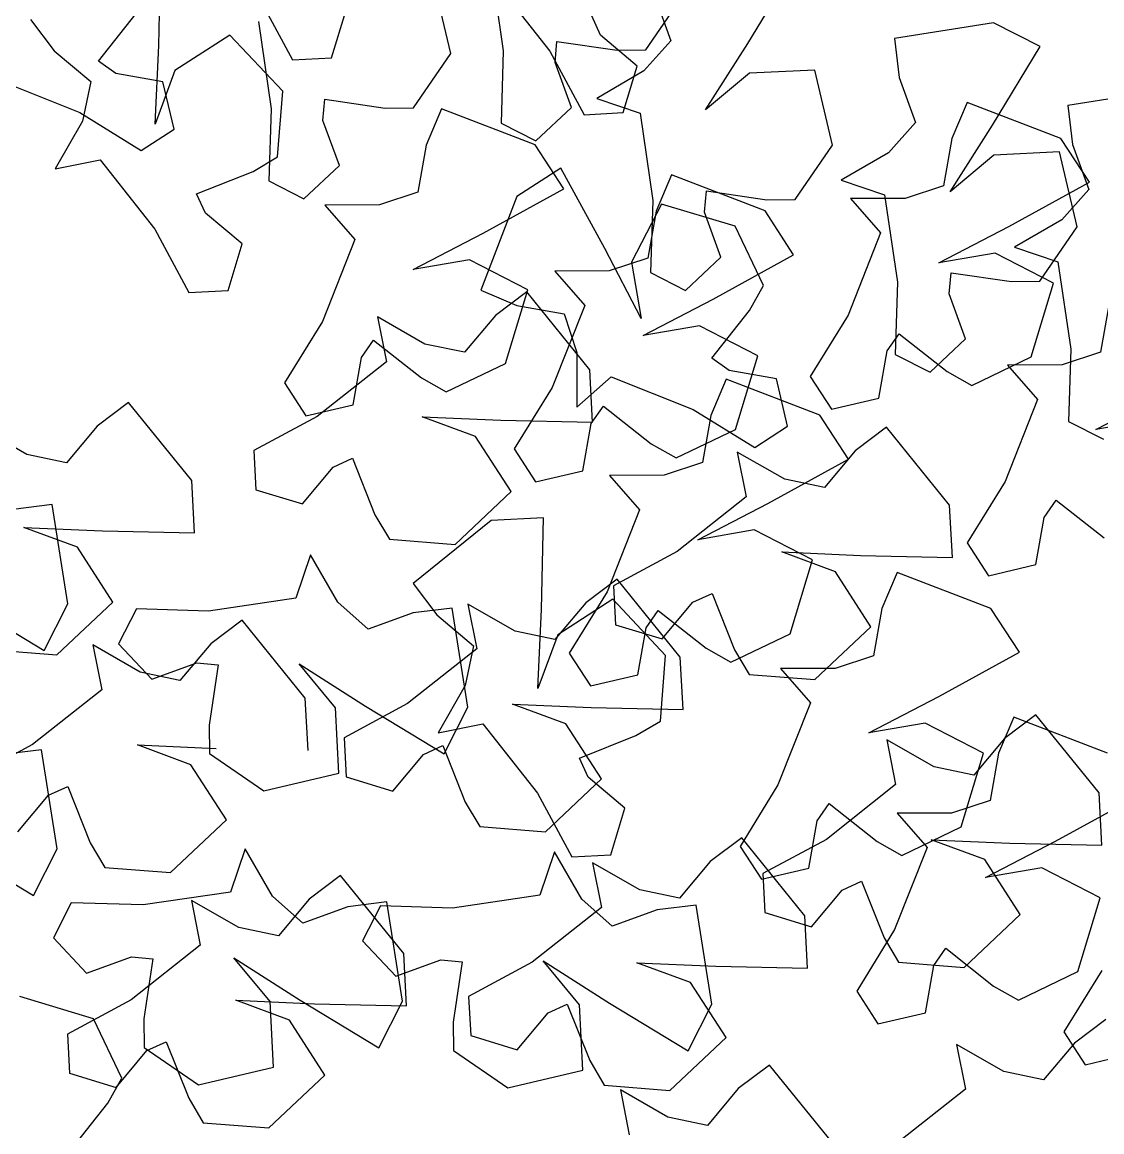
# Model space of a CAD drawing. Header units: millimetres. Extents: x 441156 to 441876, y 4514765 to 4515211.
# Drawn here: x 441441.341 to 441442.396, y 4514835.033 to 4514836.116 of the extents above; entities that cross this region are included whole.
import ezdxf

# ---------------------------------------------------------------- set-up
doc = ezdxf.new("R2010")
doc.units = ezdxf.units.MM
doc.layers.add('01_piscinas', color=254, linetype='Continuous')

msp = doc.modelspace()

# ---------------------------------------------------------------- linework, layer by layer
at = {"layer": '01_piscinas'}
for p, q in [((441441.47479381, 4514836.09305338, 0.00000053), (441441.47668303, 4514836.18278695, 0.00000053)), ((441441.79882961, 4514836.17298762, 0.00000053), (441441.81127926, 4514836.08773022, 0.00000053)), ((441442.05018901, 4514836.09505588, 0.00000053), (441442.0966919, 4514836.17182282, 0.00000053)), ((441441.76010528, 4514836.08525843, 0.00000053), (441441.74284988, 4514836.1585009, 0.00000053)), ((441441.80339942, 4514836.15516874, 0.00000053), (441441.85680983, 4514836.08755849, 0.00000053)), ((441441.57212193, 4514836.14120663, 0.00000053), (441441.60552266, 4514836.07913771, 0.00000053)), ((441441.95037687, 4514836.08872318, 0.00000053), (441441.98676779, 4514836.14171518, 0.00000053)), ((441441.95903291, 4514836.14164325, 0.00000053), (441441.97502976, 4514836.09765287, 0.00000053)), ((441441.4159815, 4514836.07774504, 0.00000053), (441441.4527774, 4514836.12436551, 0.00000053)), ((441441.64366242, 4514836.08114192, 0.00000053), (441441.65744564, 4514836.12661323, 0.00000053)), ((441441.90628468, 4514836.10306344, 0.00000053), (441441.89764413, 4514836.12182676, 0.00000053)), ((441441.34948478, 4514836.11845069, 0.00000053), (441441.37255664, 4514836.08782118, 0.00000053)), ((441441.5721671, 4514836.11653087, 0.00000053), (441441.58461675, 4514836.03127348, 0.00000053)), ((441442.2900824, 4514836.11514499, 0.00000053), (441442.19330032, 4514836.09983006, 0.00000053)), ((441442.33562537, 4514836.09194778, 0.00000053), (441442.2900824, 4514836.11514499, 0.00000053)), ((441441.54440154, 4514836.10316375, 0.00000053), (441441.490633, 4514836.06849635, 0.00000053)), ((441441.59596639, 4514836.04836162, 0.00000053), (441441.54440154, 4514836.10316375, 0.00000053)), ((441441.94213355, 4514836.07296508, 0.00000053), (441441.90628468, 4514836.10306344, 0.00000053)), ((441442.19330032, 4514836.09983006, 0.00000053), (441442.19796638, 4514836.0617682, 0.00000053)), ((441441.47133947, 4514836.01614266, 0.00000053), (441441.47479381, 4514836.09305338, 0.00000053)), ((441441.86187821, 4514836.07642048, 0.00000053), (441441.86377693, 4514836.09699026, 0.00000053)), ((441441.86377693, 4514836.09699026, 0.00000053), (441441.9225494, 4514836.08843432, 0.00000053)), ((441441.9225494, 4514836.08843432, 0.00000053), (441441.95037687, 4514836.08872318, 0.00000053)), ((441441.97502976, 4514836.09765287, 0.00000053), (441441.94864091, 4514836.06817739, 0.00000053)), ((441442.0087421, 4514836.03017642, 0.00000053), (441442.05018901, 4514836.09505588, 0.00000053)), ((441442.28912247, 4514836.01518084, 0.00000053), (441442.33562537, 4514836.09194778, 0.00000053)), ((441441.37255664, 4514836.08782118, 0.00000053), (441441.4084055, 4514836.05772282, 0.00000053)), ((441441.4328461, 4514836.0658158, 0.00000053), (441441.4159815, 4514836.07774504, 0.00000053)), ((441441.60552266, 4514836.07913771, 0.00000053), (441441.64366242, 4514836.08114192, 0.00000053)), ((441441.72371436, 4514836.03226644, 0.00000053), (441441.76010528, 4514836.08525843, 0.00000053)), ((441441.81127926, 4514836.08773022, 0.00000053), (441441.80917068, 4514836.01727659, 0.00000053)), ((441441.85680983, 4514836.08755849, 0.00000053), (441441.89021057, 4514836.02548956, 0.00000053)), ((441441.490633, 4514836.06849635, 0.00000053), (441441.47133947, 4514836.01614266, 0.00000053)), ((441441.87787506, 4514836.0324301, 0.00000053), (441441.86187821, 4514836.07642048, 0.00000053)), ((441441.94864091, 4514836.06817739, 0.00000053), (441441.90252795, 4514836.04135979, 0.00000053)), ((441441.92835033, 4514836.02749378, 0.00000053), (441441.94213355, 4514836.07296508, 0.00000053)), ((441442.11552626, 4514836.06900786, 0.00000053), (441442.05162763, 4514836.06586927, 0.00000053)), ((441442.13278166, 4514835.99576539, 0.00000053), (441442.11552626, 4514836.06900786, 0.00000053)), ((441441.3176922, 4514836.05949768, 0.00000053), (441441.3977521, 4514836.02765069, 0.00000053)), ((441441.4084055, 4514836.05772282, 0.00000053), (441441.40028983, 4514836.01900188, 0.00000053)), ((441441.4789413, 4514836.05767429, 0.00000053), (441441.4328461, 4514836.0658158, 0.00000053)), ((441441.48974034, 4514836.01140338, 0.00000053), (441441.4789413, 4514836.05767429, 0.00000053)), ((441442.05162763, 4514836.06586927, 0.00000053), (441442.0087421, 4514836.03017642, 0.00000053)), ((441442.19796638, 4514836.0617682, 0.00000053), (441442.21396323, 4514836.01777782, 0.00000053)), ((441441.59094693, 4514835.98427374, 0.00000053), (441441.59596639, 4514836.04836162, 0.00000053)), ((441442.45933338, 4514836.04979595, 0.00000053), (441442.36255129, 4514836.03448103, 0.00000053)), ((441441.6352157, 4514836.01996373, 0.00000053), (441441.63711442, 4514836.04053352, 0.00000053)), ((441441.63711442, 4514836.04053352, 0.00000053), (441441.69588689, 4514836.03197757, 0.00000053)), ((441441.90252795, 4514836.04135979, 0.00000053), (441441.94484348, 4514836.02703783, 0.00000053)), ((441442.26442078, 4514836.03742751, 0.00000053), (441442.24943078, 4514836.00213194, 0.00000053)), ((441442.35589399, 4514836.00229958, 0.00000053), (441442.26442078, 4514836.03742751, 0.00000053)), ((441442.36255129, 4514836.03448103, 0.00000053), (441442.36721735, 4514835.99641916, 0.00000053)), ((441441.3977521, 4514836.02765069, 0.00000053), (441441.45771244, 4514835.9905978, 0.00000053)), ((441441.58461675, 4514836.03127348, 0.00000053), (441441.58250817, 4514835.96081984, 0.00000053)), ((441441.69588689, 4514836.03197757, 0.00000053), (441441.72371436, 4514836.03226644, 0.00000053)), ((441441.75105038, 4514836.03108205, 0.00000053), (441441.73606038, 4514835.99578648, 0.00000053)), ((441441.84252359, 4514835.99595412, 0.00000053), (441441.75105038, 4514836.03108205, 0.00000053)), ((441441.84320279, 4514835.99994241, 0.00000053), (441441.87787506, 4514836.0324301, 0.00000053)), ((441441.89021057, 4514836.02548956, 0.00000053), (441441.92835033, 4514836.02749378, 0.00000053)), ((441441.94484348, 4514836.02703783, 0.00000053), (441441.95729312, 4514835.94178043, 0.00000053)), ((441441.40028983, 4514836.01900188, 0.00000053), (441441.37376363, 4514835.97272067, 0.00000053)), ((441441.65121255, 4514835.97597336, 0.00000053), (441441.6352157, 4514836.01996373, 0.00000053)), ((441441.80917068, 4514836.01727659, 0.00000053), (441441.84320279, 4514835.99994241, 0.00000053)), ((441442.21396323, 4514836.01777782, 0.00000053), (441442.18757438, 4514835.98830235, 0.00000053)), ((441442.24767557, 4514835.95030137, 0.00000053), (441442.28912247, 4514836.01518084, 0.00000053)), ((441441.45771244, 4514835.9905978, 0.00000053), (441441.48974034, 4514836.01140338, 0.00000053)), ((441442.24943078, 4514836.00213194, 0.00000053), (441442.24128926, 4514835.95603673, 0.00000053)), ((441442.38373675, 4514835.95943872, 0.00000053), (441442.35589399, 4514836.00229958, 0.00000053)), ((441441.73606038, 4514835.99578648, 0.00000053), (441441.72791887, 4514835.94969127, 0.00000053)), ((441441.87036635, 4514835.95309326, 0.00000053), (441441.84252359, 4514835.99595412, 0.00000053)), ((441442.09639074, 4514835.94277339, 0.00000053), (441442.13278166, 4514835.99576539, 0.00000053)), ((441442.36721735, 4514835.99641916, 0.00000053), (441442.3832142, 4514835.95242879, 0.00000053)), ((441441.37376363, 4514835.97272067, 0.00000053), (441441.41757093, 4514835.98147526, 0.00000053)), ((441441.41757093, 4514835.98147526, 0.00000053), (441441.47098134, 4514835.913865, 0.00000053)), ((441441.56699206, 4514835.97010984, 0.00000053), (441441.59094693, 4514835.98427374, 0.00000053)), ((441442.18757438, 4514835.98830235, 0.00000053), (441442.14146141, 4514835.96148474, 0.00000053)), ((441442.2905611, 4514835.98599423, 0.00000053), (441442.24767557, 4514835.95030137, 0.00000053)), ((441442.35445972, 4514835.98913281, 0.00000053), (441442.2905611, 4514835.98599423, 0.00000053)), ((441442.37171512, 4514835.91589034, 0.00000053), (441442.35445972, 4514835.98913281, 0.00000053)), ((441441.51181564, 4514835.94813327, 0.00000053), (441441.56699206, 4514835.97010984, 0.00000053)), ((441441.61654028, 4514835.94348566, 0.00000053), (441441.65121255, 4514835.97597336, 0.00000053)), ((441441.86736458, 4514835.97334566, 0.00000053), (441441.82450372, 4514835.9455029, 0.00000053)), ((441441.91059525, 4514835.8946895, 0.00000053), (441441.86736458, 4514835.97334566, 0.00000053)), ((441441.58250817, 4514835.96081984, 0.00000053), (441441.61654028, 4514835.94348566, 0.00000053)), ((441441.97557425, 4514835.96664377, 0.00000053), (441441.96058424, 4514835.9313482, 0.00000053)), ((441442.06704745, 4514835.93151584, 0.00000053), (441441.97557425, 4514835.96664377, 0.00000053)), ((441442.14146141, 4514835.96148474, 0.00000053), (441442.18377694, 4514835.94716278, 0.00000053)), ((441442.30508059, 4514835.91620805, 0.00000053), (441442.38373675, 4514835.95943872, 0.00000053)), ((441441.52045619, 4514835.92936996, 0.00000053), (441441.51181564, 4514835.94813327, 0.00000053)), ((441441.72791887, 4514835.94969127, 0.00000053), (441441.69032772, 4514835.93735918, 0.00000053)), ((441441.79171019, 4514835.90986259, 0.00000053), (441441.87036635, 4514835.95309326, 0.00000053)), ((441442.00789208, 4514835.93047069, 0.00000053), (441442.0097908, 4514835.95104047, 0.00000053)), ((441442.0097908, 4514835.95104047, 0.00000053), (441442.06856327, 4514835.94248453, 0.00000053)), ((441442.18377694, 4514835.94716278, 0.00000053), (441442.19622659, 4514835.86190538, 0.00000053)), ((441442.24128926, 4514835.95603673, 0.00000053), (441442.20369812, 4514835.94370464, 0.00000053)), ((441442.3832142, 4514835.95242879, 0.00000053), (441442.35682535, 4514835.92295331, 0.00000053)), ((441441.69032772, 4514835.93735918, 0.00000053), (441441.63698391, 4514835.93719094, 0.00000053)), ((441441.63698391, 4514835.93719094, 0.00000053), (441441.66646926, 4514835.90362999, 0.00000053)), ((441441.82450372, 4514835.9455029, 0.00000053), (441441.78937579, 4514835.85402969, 0.00000053)), ((441441.96582213, 4514835.9382492, 0.00000053), (441441.93659091, 4514835.88134208, 0.00000053)), ((441441.95729312, 4514835.94178043, 0.00000053), (441441.95518455, 4514835.8713268, 0.00000053)), ((441442.03787967, 4514835.91657158, 0.00000053), (441441.96582213, 4514835.9382492, 0.00000053)), ((441442.06856327, 4514835.94248453, 0.00000053), (441442.09639074, 4514835.94277339, 0.00000053)), ((441442.20369812, 4514835.94370464, 0.00000053), (441442.15035431, 4514835.9435364, 0.00000053)), ((441442.15035431, 4514835.9435364, 0.00000053), (441442.17983966, 4514835.90997546, 0.00000053)), ((441441.55630506, 4514835.8992716, 0.00000053), (441441.52045619, 4514835.92936996, 0.00000053)), ((441441.96058424, 4514835.9313482, 0.00000053), (441441.95244273, 4514835.88525299, 0.00000053)), ((441442.02388893, 4514835.88648031, 0.00000053), (441442.00789208, 4514835.93047069, 0.00000053)), ((441442.09489021, 4514835.88865499, 0.00000053), (441442.06704745, 4514835.93151584, 0.00000053)), ((441442.06557662, 4514835.85856013, 0.00000053), (441442.03787967, 4514835.91657158, 0.00000053)), ((441442.23674678, 4514835.88074424, 0.00000053), (441442.30508059, 4514835.91620805, 0.00000053)), ((441442.35682535, 4514835.92295331, 0.00000053), (441442.31071238, 4514835.89613571, 0.00000053)), ((441442.33532421, 4514835.86289835, 0.00000053), (441442.37171512, 4514835.91589034, 0.00000053)), ((441441.47098134, 4514835.913865, 0.00000053), (441441.50438208, 4514835.85179608, 0.00000053)), ((441441.72337638, 4514835.87439878, 0.00000053), (441441.79171019, 4514835.90986259, 0.00000053)), ((441442.17983966, 4514835.90997546, 0.00000053), (441442.14799267, 4514835.82991556, 0.00000053)), ((441441.54252184, 4514835.85380029, 0.00000053), (441441.55630506, 4514835.8992716, 0.00000053)), ((441441.66646926, 4514835.90362999, 0.00000053), (441441.63462227, 4514835.8235701, 0.00000053)), ((441441.94605906, 4514835.82635569, 0.00000053), (441441.91059525, 4514835.8946895, 0.00000053)), ((441442.31071238, 4514835.89613571, 0.00000053), (441442.35302792, 4514835.88181375, 0.00000053)), ((441441.77836277, 4514835.88386693, 0.00000053), (441441.72337638, 4514835.87439878, 0.00000053)), ((441441.8352699, 4514835.85463572, 0.00000053), (441441.77836277, 4514835.88386693, 0.00000053)), ((441441.95244273, 4514835.88525299, 0.00000053), (441441.91485158, 4514835.87292091, 0.00000053)), ((441441.98921666, 4514835.85399262, 0.00000053), (441442.02388893, 4514835.88648031, 0.00000053)), ((441442.01623405, 4514835.84542431, 0.00000053), (441442.09489021, 4514835.88865499, 0.00000053)), ((441442.29173317, 4514835.89021239, 0.00000053), (441442.23674678, 4514835.88074424, 0.00000053)), ((441442.34864029, 4514835.86098118, 0.00000053), (441442.29173317, 4514835.89021239, 0.00000053)), ((441441.91485158, 4514835.87292091, 0.00000053), (441441.86150778, 4514835.87275266, 0.00000053)), ((441441.86150778, 4514835.87275266, 0.00000053), (441441.89099312, 4514835.83919172, 0.00000053)), ((441441.93659091, 4514835.88134208, 0.00000053), (441441.94605906, 4514835.82635569, 0.00000053)), ((441441.95518455, 4514835.8713268, 0.00000053), (441441.98921666, 4514835.85399262, 0.00000053)), ((441442.35302792, 4514835.88181375, 0.00000053), (441442.36547756, 4514835.79655635, 0.00000053)), ((441442.19622659, 4514835.86190538, 0.00000053), (441442.19411802, 4514835.79145175, 0.00000053)), ((441442.24682555, 4514835.85059564, 0.00000053), (441442.24872426, 4514835.87116542, 0.00000053)), ((441442.24872426, 4514835.87116542, 0.00000053), (441442.30749673, 4514835.86260948, 0.00000053)), ((441442.30749673, 4514835.86260948, 0.00000053), (441442.33532421, 4514835.86289835, 0.00000053)), ((441442.32696267, 4514835.78892364, 0.00000053), (441442.34864029, 4514835.86098118, 0.00000053)), ((441441.50438208, 4514835.85179608, 0.00000053), (441441.54252184, 4514835.85380029, 0.00000053)), ((441441.78937579, 4514835.85402969, 0.00000053), (441441.82467136, 4514835.83903969, 0.00000053)), ((441441.8342724, 4514835.85239646, 0.00000053), (441441.80364289, 4514835.82932459, 0.00000053)), ((441441.81359228, 4514835.78257818, 0.00000053), (441441.8352699, 4514835.85463572, 0.00000053)), ((441441.89592655, 4514835.77623817, 0.00000053), (441441.8342724, 4514835.85239646, 0.00000053)), ((441442.05191305, 4514835.8343164, 0.00000053), (441442.06557662, 4514835.85856013, 0.00000053)), ((441442.26282239, 4514835.80660526, 0.00000053), (441442.24682555, 4514835.85059564, 0.00000053)), ((441441.82467136, 4514835.83903969, 0.00000053), (441441.87076657, 4514835.83089818, 0.00000053)), ((441441.89099312, 4514835.83919172, 0.00000053), (441441.85914613, 4514835.75913182, 0.00000053)), ((441441.94790024, 4514835.8099605, 0.00000053), (441442.01623405, 4514835.84542431, 0.00000053)), ((441442.40277492, 4514835.83962, 0.00000053), (441442.39463341, 4514835.79352479, 0.00000053)), ((441441.68854238, 4514835.8281176, 0.00000053), (441441.69729696, 4514835.7843103, 0.00000053)), ((441441.73482359, 4514835.8015914, 0.00000053), (441441.68854238, 4514835.8281176, 0.00000053)), ((441441.80364289, 4514835.82932459, 0.00000053), (441441.77354453, 4514835.79347573, 0.00000053)), ((441441.87076657, 4514835.83089818, 0.00000053), (441441.88309866, 4514835.79330703, 0.00000053)), ((441442.01511715, 4514835.78769592, 0.00000053), (441442.05191305, 4514835.8343164, 0.00000053)), ((441442.14799267, 4514835.82991556, 0.00000053), (441442.11093977, 4514835.76995521, 0.00000053)), ((441441.63462227, 4514835.8235701, 0.00000053), (441441.59756937, 4514835.76360975, 0.00000053)), ((441442.00288664, 4514835.81942866, 0.00000053), (441441.94790024, 4514835.8099605, 0.00000053)), ((441442.05979376, 4514835.79019744, 0.00000053), (441442.00288664, 4514835.81942866, 0.00000053)), ((441442.18615778, 4514835.79482156, 0.00000053), (441442.19808701, 4514835.81168615, 0.00000053)), ((441442.19808701, 4514835.81168615, 0.00000053), (441442.24470749, 4514835.77489025, 0.00000053)), ((441442.22815012, 4514835.77411757, 0.00000053), (441442.26282239, 4514835.80660526, 0.00000053)), ((441441.67278738, 4514835.7884761, 0.00000053), (441441.68471661, 4514835.80534069, 0.00000053)), ((441441.68471661, 4514835.80534069, 0.00000053), (441441.73133709, 4514835.76854479, 0.00000053)), ((441441.77354453, 4514835.79347573, 0.00000053), (441441.73482359, 4514835.8015914, 0.00000053)), ((441442.36547756, 4514835.79655635, 0.00000053), (441442.36336899, 4514835.72610271, 0.00000053)), ((441441.66464587, 4514835.74238089, 0.00000053), (441441.67278738, 4514835.7884761, 0.00000053)), ((441441.88309866, 4514835.79330703, 0.00000053), (441441.8832669, 4514835.73996322, 0.00000053)), ((441442.03198175, 4514835.77576669, 0.00000053), (441442.01511715, 4514835.78769592, 0.00000053)), ((441442.03811614, 4514835.7181399, 0.00000053), (441442.05979376, 4514835.79019744, 0.00000053)), ((441442.17801626, 4514835.74872635, 0.00000053), (441442.18615778, 4514835.79482156, 0.00000053)), ((441442.19411802, 4514835.79145175, 0.00000053), (441442.22815012, 4514835.77411757, 0.00000053)), ((441442.26895122, 4514835.76122668, 0.00000053), (441442.32696267, 4514835.78892364, 0.00000053)), ((441442.39463341, 4514835.79352479, 0.00000053), (441442.35704226, 4514835.7811927, 0.00000053)), ((441441.69729696, 4514835.7843103, 0.00000053), (441441.62968671, 4514835.73089989, 0.00000053)), ((441441.75558082, 4514835.75488122, 0.00000053), (441441.81359228, 4514835.78257818, 0.00000053)), ((441441.89860866, 4514835.7251982, 0.00000053), (441441.89592655, 4514835.77623817, 0.00000053)), ((441442.07807696, 4514835.76762517, 0.00000053), (441442.03198175, 4514835.77576669, 0.00000053)), ((441442.24470749, 4514835.77489025, 0.00000053), (441442.26895122, 4514835.76122668, 0.00000053)), ((441442.35704226, 4514835.7811927, 0.00000053), (441442.30369845, 4514835.78102446, 0.00000053)), ((441442.30369845, 4514835.78102446, 0.00000053), (441442.3331838, 4514835.74746351, 0.00000053)), ((441441.59756937, 4514835.76360975, 0.00000053), (441441.61837495, 4514835.73158186, 0.00000053)), ((441441.73133709, 4514835.76854479, 0.00000053), (441441.75558082, 4514835.75488122, 0.00000053)), ((441441.8832669, 4514835.73996322, 0.00000053), (441441.91682785, 4514835.76944857, 0.00000053)), ((441441.91682785, 4514835.76944857, 0.00000053), (441441.99688775, 4514835.73760158, 0.00000053)), ((441442.02905107, 4514835.76724061, 0.00000053), (441442.01406107, 4514835.73194504, 0.00000053)), ((441442.12052428, 4514835.73211268, 0.00000053), (441442.02905107, 4514835.76724061, 0.00000053)), ((441442.08887599, 4514835.72135426, 0.00000053), (441442.07807696, 4514835.76762517, 0.00000053)), ((441442.11093977, 4514835.76995521, 0.00000053), (441442.13174535, 4514835.73792732, 0.00000053)), ((441441.85914613, 4514835.75913182, 0.00000053), (441441.82209324, 4514835.69917147, 0.00000053)), ((441442.39009092, 4514835.7182323, 0.00000053), (441442.45842473, 4514835.75369611, 0.00000053)), ((441441.44543306, 4514835.74448129, 0.00000053), (441441.41480355, 4514835.72140943, 0.00000053)), ((441441.50708721, 4514835.668323, 0.00000053), (441441.44543306, 4514835.74448129, 0.00000053)), ((441441.61837495, 4514835.73158186, 0.00000053), (441441.66464587, 4514835.74238089, 0.00000053)), ((441442.13174535, 4514835.73792732, 0.00000053), (441442.17801626, 4514835.74872635, 0.00000053)), ((441442.3331838, 4514835.74746351, 0.00000053), (441442.30133681, 4514835.66740362, 0.00000053)), ((441441.62968671, 4514835.73089989, 0.00000053), (441441.56761779, 4514835.69749915, 0.00000053)), ((441441.73196437, 4514835.73054176, 0.00000053), (441441.80887509, 4514835.72708742, 0.00000053)), ((441441.78431806, 4514835.71124823, 0.00000053), (441441.73196437, 4514835.73054176, 0.00000053)), ((441441.89731124, 4514835.72403782, 0.00000053), (441441.90924047, 4514835.74090241, 0.00000053)), ((441441.90924047, 4514835.74090241, 0.00000053), (441441.95586095, 4514835.70410651, 0.00000053)), ((441441.99688775, 4514835.73760158, 0.00000053), (441442.0568481, 4514835.70054868, 0.00000053)), ((441442.01406107, 4514835.73194504, 0.00000053), (441442.00591955, 4514835.68584984, 0.00000053)), ((441442.14836704, 4514835.68925183, 0.00000053), (441442.12052428, 4514835.73211268, 0.00000053)), ((441441.34598425, 4514835.69367624, 0.00000053), (441441.29970304, 4514835.72020244, 0.00000053)), ((441441.41480355, 4514835.72140943, 0.00000053), (441441.38470519, 4514835.68556056, 0.00000053)), ((441441.80887509, 4514835.72708742, 0.00000053), (441441.89860866, 4514835.7251982, 0.00000053)), ((441441.88916973, 4514835.67794261, 0.00000053), (441441.89731124, 4514835.72403782, 0.00000053)), ((441442.0568481, 4514835.70054868, 0.00000053), (441442.08887599, 4514835.72135426, 0.00000053)), ((441442.18561526, 4514835.72044757, 0.00000053), (441442.15498576, 4514835.69737571, 0.00000053)), ((441442.24726942, 4514835.64428929, 0.00000053), (441442.18561526, 4514835.72044757, 0.00000053)), ((441442.36336899, 4514835.72610271, 0.00000053), (441442.39740109, 4514835.70876853, 0.00000053)), ((441442.44507731, 4514835.72770045, 0.00000053), (441442.39009092, 4514835.7182323, 0.00000053)), ((441441.81898547, 4514835.65747969, 0.00000053), (441441.78431806, 4514835.71124823, 0.00000053)), ((441441.98010468, 4514835.69044294, 0.00000053), (441442.03811614, 4514835.7181399, 0.00000053)), ((441441.82209324, 4514835.69917147, 0.00000053), (441441.84289881, 4514835.66714358, 0.00000053)), ((441441.95586095, 4514835.70410651, 0.00000053), (441441.98010468, 4514835.69044294, 0.00000053)), ((441441.38470519, 4514835.68556056, 0.00000053), (441441.34598425, 4514835.69367624, 0.00000053)), ((441441.56761779, 4514835.69749915, 0.00000053), (441441.569622, 4514835.65935939, 0.00000053)), ((441441.64519167, 4514835.68142504, 0.00000053), (441441.66395498, 4514835.69006559, 0.00000053)), ((441441.66395498, 4514835.69006559, 0.00000053), (441441.68593155, 4514835.63488917, 0.00000053)), ((441442.03988525, 4514835.69616872, 0.00000053), (441442.04863983, 4514835.65236142, 0.00000053)), ((441442.08616646, 4514835.66964252, 0.00000053), (441442.03988525, 4514835.69616872, 0.00000053)), ((441442.06971088, 4514835.64602116, 0.00000053), (441442.14836704, 4514835.68925183, 0.00000053)), ((441442.15498576, 4514835.69737571, 0.00000053), (441442.1248874, 4514835.66152685, 0.00000053)), ((441441.61509331, 4514835.64557617, 0.00000053), (441441.64519167, 4514835.68142504, 0.00000053)), ((441441.84289881, 4514835.66714358, 0.00000053), (441441.88916973, 4514835.67794261, 0.00000053)), ((441442.00591955, 4514835.68584984, 0.00000053), (441441.96832841, 4514835.67351775, 0.00000053)), ((441441.50976932, 4514835.61728303, 0.00000053), (441441.50708721, 4514835.668323, 0.00000053)), ((441441.96832841, 4514835.67351775, 0.00000053), (441441.9149846, 4514835.67334951, 0.00000053)), ((441441.9149846, 4514835.67334951, 0.00000053), (441441.94446995, 4514835.63978856, 0.00000053)), ((441442.1248874, 4514835.66152685, 0.00000053), (441442.08616646, 4514835.66964252, 0.00000053)), ((441442.30133681, 4514835.66740362, 0.00000053), (441442.26428391, 4514835.60744327, 0.00000053)), ((441441.569622, 4514835.65935939, 0.00000053), (441441.61509331, 4514835.64557617, 0.00000053)), ((441441.76418333, 4514835.60591484, 0.00000053), (441441.81898547, 4514835.65747969, 0.00000053)), ((441441.37068956, 4514835.64479262, 0.00000053), (441441.3326277, 4514835.64012656, 0.00000053)), ((441441.38600449, 4514835.54801054, 0.00000053), (441441.37068956, 4514835.64479262, 0.00000053)), ((441442.04863983, 4514835.65236142, 0.00000053), (441441.98102958, 4514835.59895101, 0.00000053)), ((441442.00137707, 4514835.61055734, 0.00000053), (441442.06971088, 4514835.64602116, 0.00000053)), ((441442.24995153, 4514835.59324932, 0.00000053), (441442.24726942, 4514835.64428929, 0.00000053)), ((441442.33950192, 4514835.63230962, 0.00000053), (441442.35143115, 4514835.64917421, 0.00000053)), ((441442.35143115, 4514835.64917421, 0.00000053), (441442.39805163, 4514835.61237831, 0.00000053)), ((441441.68593155, 4514835.63488917, 0.00000053), (441441.70009545, 4514835.6109343, 0.00000053)), ((441441.94446995, 4514835.63978856, 0.00000053), (441441.91262295, 4514835.55972866, 0.00000053)), ((441441.34312503, 4514835.62262659, 0.00000053), (441441.42003575, 4514835.61917225, 0.00000053)), ((441441.39547872, 4514835.60333306, 0.00000053), (441441.34312503, 4514835.62262659, 0.00000053)), ((441441.7994852, 4514835.62934711, 0.00000053), (441441.72332691, 4514835.56769296, 0.00000053)), ((441441.85052517, 4514835.63202922, 0.00000053), (441441.7994852, 4514835.62934711, 0.00000053)), ((441441.84863595, 4514835.54229565, 0.00000053), (441441.85052517, 4514835.63202922, 0.00000053)), ((441442.33136041, 4514835.58621441, 0.00000053), (441442.33950192, 4514835.63230962, 0.00000053)), ((441441.42003575, 4514835.61917225, 0.00000053), (441441.50976932, 4514835.61728303, 0.00000053)), ((441442.05636346, 4514835.6200255, 0.00000053), (441442.00137707, 4514835.61055734, 0.00000053)), ((441442.11327058, 4514835.59079428, 0.00000053), (441442.05636346, 4514835.6200255, 0.00000053)), ((441441.43014613, 4514835.54956452, 0.00000053), (441441.39547872, 4514835.60333306, 0.00000053)), ((441441.70009545, 4514835.6109343, 0.00000053), (441441.76418333, 4514835.60591484, 0.00000053)), ((441442.26428391, 4514835.60744327, 0.00000053), (441442.28508949, 4514835.57541537, 0.00000053)), ((441441.62304657, 4514835.59566914, 0.00000053), (441441.60872461, 4514835.5533536, 0.00000053)), ((441441.64986418, 4514835.54955617, 0.00000053), (441441.62304657, 4514835.59566914, 0.00000053)), ((441441.98102958, 4514835.59895101, 0.00000053), (441441.91896066, 4514835.56555027, 0.00000053)), ((441442.08330724, 4514835.59859288, 0.00000053), (441442.16021796, 4514835.59513854, 0.00000053)), ((441442.13566093, 4514835.57929935, 0.00000053), (441442.08330724, 4514835.59859288, 0.00000053)), ((441442.09159296, 4514835.51873674, 0.00000053), (441442.11327058, 4514835.59079428, 0.00000053)), ((441442.16021796, 4514835.59513854, 0.00000053), (441442.24995153, 4514835.59324932, 0.00000053)), ((441442.17032834, 4514835.52553081, 0.00000053), (441442.13566093, 4514835.57929935, 0.00000053)), ((441442.28508949, 4514835.57541537, 0.00000053), (441442.33136041, 4514835.58621441, 0.00000053)), ((441441.9225237, 4514835.57198612, 0.00000053), (441441.8918942, 4514835.54891426, 0.00000053)), ((441441.98417786, 4514835.49582783, 0.00000053), (441441.9225237, 4514835.57198612, 0.00000053)), ((441442.196036, 4514835.57860006, 0.00000053), (441442.181046, 4514835.54330449, 0.00000053)), ((441442.28750921, 4514835.54347213, 0.00000053), (441442.196036, 4514835.57860006, 0.00000053)), ((441441.72332691, 4514835.56769296, 0.00000053), (441441.74639877, 4514835.53706345, 0.00000053)), ((441441.91262295, 4514835.55972866, 0.00000053), (441441.87557006, 4514835.49976831, 0.00000053)), ((441441.91896066, 4514835.56555027, 0.00000053), (441441.92096487, 4514835.52741051, 0.00000053)), ((441441.99653454, 4514835.54947616, 0.00000053), (441442.01529785, 4514835.55811671, 0.00000053)), ((441442.01529785, 4514835.55811671, 0.00000053), (441442.03727442, 4514835.50294028, 0.00000053)), ((441441.28604034, 4514835.54897047, 0.00000053), (441441.36280728, 4514835.50246757, 0.00000053)), ((441441.36280728, 4514835.50246757, 0.00000053), (441441.38600449, 4514835.54801054, 0.00000053)), ((441441.37534399, 4514835.49799967, 0.00000053), (441441.43014613, 4514835.54956452, 0.00000053)), ((441441.60872461, 4514835.5533536, 0.00000053), (441441.52346721, 4514835.54090396, 0.00000053)), ((441441.67933965, 4514835.52316732, 0.00000053), (441441.64986418, 4514835.54955617, 0.00000053)), ((441441.77679369, 4514835.54770727, 0.00000053), (441441.78554827, 4514835.50389996, 0.00000053)), ((441441.8230749, 4514835.52118107, 0.00000053), (441441.77679369, 4514835.54770727, 0.00000053)), ((441441.8918942, 4514835.54891426, 0.00000053), (441441.86179583, 4514835.51306539, 0.00000053)), ((441441.91824368, 4514835.55240603, 0.00000053), (441441.86447514, 4514835.51773862, 0.00000053)), ((441441.96980853, 4514835.49760389, 0.00000053), (441441.91824368, 4514835.55240603, 0.00000053)), ((441441.96643618, 4514835.51362729, 0.00000053), (441441.99653454, 4514835.54947616, 0.00000053)), ((441441.45301358, 4514835.54301253, 0.00000053), (441441.4356794, 4514835.50898043, 0.00000053)), ((441441.52346721, 4514835.54090396, 0.00000053), (441441.45301358, 4514835.54301253, 0.00000053)), ((441441.72333003, 4514835.53916417, 0.00000053), (441441.67933965, 4514835.52316732, 0.00000053)), ((441441.76139189, 4514835.54383023, 0.00000053), (441441.72333003, 4514835.53916417, 0.00000053)), ((441441.74639877, 4514835.53706345, 0.00000053), (441441.78224764, 4514835.50696509, 0.00000053)), ((441441.77670682, 4514835.44704814, 0.00000053), (441441.76139189, 4514835.54383023, 0.00000053)), ((441441.8451816, 4514835.46538493, 0.00000053), (441441.84863595, 4514835.54229565, 0.00000053)), ((441441.95078807, 4514835.52463466, 0.00000053), (441441.9627173, 4514835.54149926, 0.00000053)), ((441441.9627173, 4514835.54149926, 0.00000053), (441442.00933778, 4514835.50470335, 0.00000053)), ((441442.181046, 4514835.54330449, 0.00000053), (441442.17290448, 4514835.49720928, 0.00000053)), ((441442.31535196, 4514835.50061127, 0.00000053), (441442.28750921, 4514835.54347213, 0.00000053)), ((441441.5562916, 4514835.53205022, 0.00000053), (441441.52566209, 4514835.50897837, 0.00000053)), ((441441.61794576, 4514835.45589194, 0.00000053), (441441.5562916, 4514835.53205022, 0.00000053)), ((441441.92096487, 4514835.52741051, 0.00000053), (441441.96643618, 4514835.51362729, 0.00000053)), ((441442.1155262, 4514835.47396596, 0.00000053), (441442.17032834, 4514835.52553081, 0.00000053)), ((441441.86179583, 4514835.51306539, 0.00000053), (441441.8230749, 4514835.52118107, 0.00000053)), ((441441.86447514, 4514835.51773862, 0.00000053), (441441.8451816, 4514835.46538493, 0.00000053)), ((441441.94264655, 4514835.47853945, 0.00000053), (441441.95078807, 4514835.52463466, 0.00000053)), ((441442.03358151, 4514835.49103978, 0.00000053), (441442.09159296, 4514835.51873674, 0.00000053)), ((441441.31125612, 4514835.50301913, 0.00000053), (441441.37534399, 4514835.49799967, 0.00000053)), ((441441.41056159, 4514835.50777137, 0.00000053), (441441.41931617, 4514835.46396407, 0.00000053)), ((441441.4568428, 4514835.48124518, 0.00000053), (441441.41056159, 4514835.50777137, 0.00000053)), ((441441.4356794, 4514835.50898043, 0.00000053), (441441.46816709, 4514835.47430816, 0.00000053)), ((441441.52566209, 4514835.50897837, 0.00000053), (441441.49556373, 4514835.4731295, 0.00000053)), ((441441.78554827, 4514835.50389996, 0.00000053), (441441.71793802, 4514835.45048955, 0.00000053)), ((441441.78224764, 4514835.50696509, 0.00000053), (441441.77413196, 4514835.46824415, 0.00000053)), ((441442.00933778, 4514835.50470335, 0.00000053), (441442.03358151, 4514835.49103978, 0.00000053)), ((441441.87557006, 4514835.49976831, 0.00000053), (441441.89637564, 4514835.46774042, 0.00000053)), ((441441.96478907, 4514835.43351601, 0.00000053), (441441.96980853, 4514835.49760389, 0.00000053)), ((441441.98685997, 4514835.44478786, 0.00000053), (441441.98417786, 4514835.49582783, 0.00000053)), ((441442.03727442, 4514835.50294028, 0.00000053), (441442.05143832, 4514835.47898542, 0.00000053)), ((441442.17290448, 4514835.49720928, 0.00000053), (441442.13531333, 4514835.48487719, 0.00000053)), ((441442.2366958, 4514835.4573806, 0.00000053), (441442.31535196, 4514835.50061127, 0.00000053)), ((441441.46816709, 4514835.47430816, 0.00000053), (441441.51215747, 4514835.490305, 0.00000053)), ((441441.51215747, 4514835.490305, 0.00000053), (441441.53272725, 4514835.48840629, 0.00000053)), ((441441.53272725, 4514835.48840629, 0.00000053), (441441.52417131, 4514835.42963382, 0.00000053)), ((441441.6118632, 4514835.48945498, 0.00000053), (441441.67674266, 4514835.44800808, 0.00000053)), ((441441.64755605, 4514835.44656945, 0.00000053), (441441.6118632, 4514835.48945498, 0.00000053)), ((441442.13531333, 4514835.48487719, 0.00000053), (441442.08196953, 4514835.48470895, 0.00000053)), ((441442.08196953, 4514835.48470895, 0.00000053), (441442.11145487, 4514835.45114801, 0.00000053)), ((441441.49556373, 4514835.4731295, 0.00000053), (441441.4568428, 4514835.48124518, 0.00000053)), ((441441.89637564, 4514835.46774042, 0.00000053), (441441.94264655, 4514835.47853945, 0.00000053)), ((441442.05143832, 4514835.47898542, 0.00000053), (441442.1155262, 4514835.47396596, 0.00000053)), ((441441.41931617, 4514835.46396407, 0.00000053), (441441.35170592, 4514835.41055366, 0.00000053)), ((441441.77413196, 4514835.46824415, 0.00000053), (441441.74760576, 4514835.42196294, 0.00000053)), ((441441.62062787, 4514835.40485197, 0.00000053), (441441.61794576, 4514835.45589194, 0.00000053)), ((441441.71793802, 4514835.45048955, 0.00000053), (441441.6558691, 4514835.41708882, 0.00000053)), ((441441.82021568, 4514835.45013143, 0.00000053), (441441.8971264, 4514835.44667709, 0.00000053)), ((441441.87256937, 4514835.43083789, 0.00000053), (441441.82021568, 4514835.45013143, 0.00000053)), ((441442.11145487, 4514835.45114801, 0.00000053), (441442.07960788, 4514835.37108811, 0.00000053)), ((441442.168362, 4514835.42191679, 0.00000053), (441442.2366958, 4514835.4573806, 0.00000053)), ((441441.65069464, 4514835.38267083, 0.00000053), (441441.64755605, 4514835.44656945, 0.00000053)), ((441441.67674266, 4514835.44800808, 0.00000053), (441441.7535096, 4514835.40150518, 0.00000053)), ((441441.7535096, 4514835.40150518, 0.00000053), (441441.77670682, 4514835.44704814, 0.00000053)), ((441441.8971264, 4514835.44667709, 0.00000053), (441441.98685997, 4514835.44478786, 0.00000053)), ((441442.33148443, 4514835.43950711, 0.00000053), (441442.30085492, 4514835.41643525, 0.00000053)), ((441442.39313859, 4514835.36334882, 0.00000053), (441442.33148443, 4514835.43950711, 0.00000053)), ((441441.52417131, 4514835.42963382, 0.00000053), (441441.52446017, 4514835.40180634, 0.00000053)), ((441441.74760576, 4514835.42196294, 0.00000053), (441441.79141307, 4514835.43071753, 0.00000053)), ((441441.79141307, 4514835.43071753, 0.00000053), (441441.84482348, 4514835.36310727, 0.00000053)), ((441441.90723677, 4514835.37706935, 0.00000053), (441441.87256937, 4514835.43083789, 0.00000053)), ((441441.9408342, 4514835.41935211, 0.00000053), (441441.96478907, 4514835.43351601, 0.00000053)), ((441442.22334839, 4514835.43138494, 0.00000053), (441442.168362, 4514835.42191679, 0.00000053)), ((441442.28025551, 4514835.40215373, 0.00000053), (441442.22334839, 4514835.43138494, 0.00000053)), ((441442.30993712, 4514835.43738065, 0.00000053), (441442.29494712, 4514835.40208508, 0.00000053)), ((441442.40141033, 4514835.40225272, 0.00000053), (441442.30993712, 4514835.43738065, 0.00000053)), ((441441.6558691, 4514835.41708882, 0.00000053), (441441.65787331, 4514835.37894906, 0.00000053)), ((441441.88565778, 4514835.39737555, 0.00000053), (441441.9408342, 4514835.41935211, 0.00000053)), ((441442.30085492, 4514835.41643525, 0.00000053), (441442.27075656, 4514835.38058638, 0.00000053)), ((441441.35170592, 4514835.41055366, 0.00000053), (441441.289637, 4514835.37715292, 0.00000053)), ((441441.45398358, 4514835.41019553, 0.00000053), (441441.5308943, 4514835.40674119, 0.00000053)), ((441441.50633727, 4514835.390902, 0.00000053), (441441.45398358, 4514835.41019553, 0.00000053)), ((441441.73344298, 4514835.4010147, 0.00000053), (441441.75220629, 4514835.40965525, 0.00000053)), ((441441.75220629, 4514835.40965525, 0.00000053), (441441.77418286, 4514835.35447883, 0.00000053)), ((441442.18575442, 4514835.41522826, 0.00000053), (441442.194509, 4514835.37142095, 0.00000053)), ((441442.23203563, 4514835.38870206, 0.00000053), (441442.18575442, 4514835.41522826, 0.00000053)), ((441441.36048035, 4514835.40539265, 0.00000053), (441441.32241849, 4514835.40072659, 0.00000053)), ((441441.37579527, 4514835.30861057, 0.00000053), (441441.36048035, 4514835.40539265, 0.00000053)), ((441441.52446017, 4514835.40180634, 0.00000053), (441441.57745217, 4514835.36541543, 0.00000053)), ((441441.70334462, 4514835.36516584, 0.00000053), (441441.73344298, 4514835.4010147, 0.00000053)), ((441441.89429833, 4514835.37861223, 0.00000053), (441441.88565778, 4514835.39737555, 0.00000053)), ((441442.25857789, 4514835.33009619, 0.00000053), (441442.28025551, 4514835.40215373, 0.00000053)), ((441442.29494712, 4514835.40208508, 0.00000053), (441442.28680561, 4514835.35598987, 0.00000053)), ((441441.54100467, 4514835.33713346, 0.00000053), (441441.50633727, 4514835.390902, 0.00000053)), ((441442.27075656, 4514835.38058638, 0.00000053), (441442.23203563, 4514835.38870206, 0.00000053)), ((441441.57745217, 4514835.36541543, 0.00000053), (441441.65069464, 4514835.38267083, 0.00000053)), ((441441.65787331, 4514835.37894906, 0.00000053), (441441.70334462, 4514835.36516584, 0.00000053)), ((441441.85243463, 4514835.32550451, 0.00000053), (441441.90723677, 4514835.37706935, 0.00000053)), ((441441.93014719, 4514835.34851387, 0.00000053), (441441.89429833, 4514835.37861223, 0.00000053)), ((441441.36721088, 4514835.36107881, 0.00000053), (441441.38597419, 4514835.36971936, 0.00000053)), ((441441.38597419, 4514835.36971936, 0.00000053), (441441.40795076, 4514835.31454294, 0.00000053)), ((441441.84482348, 4514835.36310727, 0.00000053), (441441.87822422, 4514835.30103835, 0.00000053)), ((441442.07960788, 4514835.37108811, 0.00000053), (441442.04255499, 4514835.31112776, 0.00000053)), ((441442.194509, 4514835.37142095, 0.00000053), (441442.12689875, 4514835.31801054, 0.00000053)), ((441442.39582069, 4514835.31230885, 0.00000053), (441442.39313859, 4514835.36334882, 0.00000053)), ((441441.33711252, 4514835.32522994, 0.00000053), (441441.36721088, 4514835.36107881, 0.00000053)), ((441441.77418286, 4514835.35447883, 0.00000053), (441441.78834676, 4514835.33052396, 0.00000053)), ((441442.11777299, 4514835.33599411, 0.00000053), (441442.12970222, 4514835.3528587, 0.00000053)), ((441442.12970222, 4514835.3528587, 0.00000053), (441442.1763227, 4514835.3160628, 0.00000053)), ((441442.28680561, 4514835.35598987, 0.00000053), (441442.24921446, 4514835.34365778, 0.00000053)), ((441442.35059693, 4514835.31616119, 0.00000053), (441442.42925309, 4514835.35939186, 0.00000053)), ((441441.91636397, 4514835.30304256, 0.00000053), (441441.93014719, 4514835.34851387, 0.00000053)), ((441442.24921446, 4514835.34365778, 0.00000053), (441442.19587065, 4514835.34348954, 0.00000053)), ((441442.19587065, 4514835.34348954, 0.00000053), (441442.225356, 4514835.30992859, 0.00000053)), ((441441.48620253, 4514835.28556861, 0.00000053), (441441.54100467, 4514835.33713346, 0.00000053)), ((441441.78834676, 4514835.33052396, 0.00000053), (441441.85243463, 4514835.32550451, 0.00000053)), ((441442.10963148, 4514835.2898989, 0.00000053), (441442.11777299, 4514835.33599411, 0.00000053)), ((441442.20056644, 4514835.30239923, 0.00000053), (441442.25857789, 4514835.33009619, 0.00000053)), ((441442.04414516, 4514835.31947479, 0.00000053), (441442.01351565, 4514835.29640292, 0.00000053)), ((441442.10579932, 4514835.2433165, 0.00000053), (441442.04414516, 4514835.31947479, 0.00000053)), ((441441.27583112, 4514835.3095705, 0.00000053), (441441.35259806, 4514835.2630676, 0.00000053)), ((441441.35259806, 4514835.2630676, 0.00000053), (441441.37579527, 4514835.30861057, 0.00000053)), ((441441.40795076, 4514835.31454294, 0.00000053), (441441.42211466, 4514835.29058807, 0.00000053)), ((441441.55926928, 4514835.30870101, 0.00000053), (441441.54494732, 4514835.26638548, 0.00000053)), ((441441.58608688, 4514835.26258804, 0.00000053), (441441.55926928, 4514835.30870101, 0.00000053)), ((441442.04255499, 4514835.31112776, 0.00000053), (441442.06336057, 4514835.27909987, 0.00000053)), ((441442.12689875, 4514835.31801054, 0.00000053), (441442.06482983, 4514835.2846098, 0.00000053)), ((441442.1763227, 4514835.3160628, 0.00000053), (441442.20056644, 4514835.30239923, 0.00000053)), ((441442.225356, 4514835.30992859, 0.00000053), (441442.19350901, 4514835.2298687, 0.00000053)), ((441442.22917641, 4514835.31765242, 0.00000053), (441442.30608713, 4514835.31419808, 0.00000053)), ((441442.28153009, 4514835.29835888, 0.00000053), (441442.22917641, 4514835.31765242, 0.00000053)), ((441442.28226312, 4514835.28069738, 0.00000053), (441442.35059693, 4514835.31616119, 0.00000053)), ((441442.30608713, 4514835.31419808, 0.00000053), (441442.39582069, 4514835.31230885, 0.00000053)), ((441441.86134398, 4514835.30572662, 0.00000053), (441441.84702202, 4514835.26341109, 0.00000053)), ((441441.88816159, 4514835.25961365, 0.00000053), (441441.86134398, 4514835.30572662, 0.00000053)), ((441441.87822422, 4514835.30103835, 0.00000053), (441441.91636397, 4514835.30304256, 0.00000053)), ((441442.3161975, 4514835.24459034, 0.00000053), (441442.28153009, 4514835.29835888, 0.00000053)), ((441441.42211466, 4514835.29058807, 0.00000053), (441441.48620253, 4514835.28556861, 0.00000053)), ((441441.89841515, 4514835.29519593, 0.00000053), (441441.90716973, 4514835.25138863, 0.00000053)), ((441441.94469636, 4514835.26866973, 0.00000053), (441441.89841515, 4514835.29519593, 0.00000053)), ((441442.01351565, 4514835.29640292, 0.00000053), (441441.98341729, 4514835.26055406, 0.00000053)), ((441442.06336057, 4514835.27909987, 0.00000053), (441442.10963148, 4514835.2898989, 0.00000053)), ((441442.33724951, 4514835.29016553, 0.00000053), (441442.28226312, 4514835.28069738, 0.00000053)), ((441442.39415663, 4514835.26093432, 0.00000053), (441442.33724951, 4514835.29016553, 0.00000053)), ((441441.65240562, 4514835.28272507, 0.00000053), (441441.62177611, 4514835.2596532, 0.00000053)), ((441441.71405977, 4514835.20656678, 0.00000053), (441441.65240562, 4514835.28272507, 0.00000053)), ((441442.06482983, 4514835.2846098, 0.00000053), (441442.06683404, 4514835.24647005, 0.00000053)), ((441442.1424037, 4514835.26853569, 0.00000053), (441442.16116702, 4514835.27717625, 0.00000053)), ((441442.16116702, 4514835.27717625, 0.00000053), (441442.18314359, 4514835.22199982, 0.00000053)), ((441441.54494732, 4514835.26638548, 0.00000053), (441441.45968992, 4514835.25393583, 0.00000053)), ((441441.98341729, 4514835.26055406, 0.00000053), (441441.94469636, 4514835.26866973, 0.00000053)), ((441442.11230534, 4514835.23268683, 0.00000053), (441442.1424037, 4514835.26853569, 0.00000053)), ((441441.38923629, 4514835.2560444, 0.00000053), (441441.37190211, 4514835.2220123, 0.00000053)), ((441441.45968992, 4514835.25393583, 0.00000053), (441441.38923629, 4514835.2560444, 0.00000053)), ((441441.5066756, 4514835.25844621, 0.00000053), (441441.51543019, 4514835.2146389, 0.00000053)), ((441441.55295682, 4514835.23192001, 0.00000053), (441441.5066756, 4514835.25844621, 0.00000053)), ((441441.61556236, 4514835.23619919, 0.00000053), (441441.58608688, 4514835.26258804, 0.00000053)), ((441441.62177611, 4514835.2596532, 0.00000053), (441441.59167775, 4514835.22380434, 0.00000053)), ((441441.6976146, 4514835.2568621, 0.00000053), (441441.65955274, 4514835.25219604, 0.00000053)), ((441441.71292952, 4514835.16008002, 0.00000053), (441441.6976146, 4514835.2568621, 0.00000053)), ((441441.84702202, 4514835.26341109, 0.00000053), (441441.76176462, 4514835.25096144, 0.00000053)), ((441441.91763706, 4514835.2332248, 0.00000053), (441441.88816159, 4514835.25961365, 0.00000053)), ((441441.9996893, 4514835.25388771, 0.00000053), (441441.96162744, 4514835.24922165, 0.00000053)), ((441442.01500422, 4514835.15710562, 0.00000053), (441441.9996893, 4514835.25388771, 0.00000053)), ((441442.37247901, 4514835.18887678, 0.00000053), (441442.39415663, 4514835.26093432, 0.00000053)), ((441441.65955274, 4514835.25219604, 0.00000053), (441441.61556236, 4514835.23619919, 0.00000053)), ((441441.69131099, 4514835.25307002, 0.00000053), (441441.67397681, 4514835.21903791, 0.00000053)), ((441441.76176462, 4514835.25096144, 0.00000053), (441441.69131099, 4514835.25307002, 0.00000053)), ((441441.90716973, 4514835.25138863, 0.00000053), (441441.83955948, 4514835.19797822, 0.00000053)), ((441441.96162744, 4514835.24922165, 0.00000053), (441441.91763706, 4514835.2332248, 0.00000053)), ((441442.06683404, 4514835.24647005, 0.00000053), (441442.11230534, 4514835.23268683, 0.00000053)), ((441442.10848142, 4514835.19227653, 0.00000053), (441442.10579932, 4514835.2433165, 0.00000053)), ((441442.26139536, 4514835.19302549, 0.00000053), (441442.3161975, 4514835.24459034, 0.00000053)), ((441441.37190211, 4514835.2220123, 0.00000053), (441441.4043898, 4514835.18734003, 0.00000053)), ((441441.59167775, 4514835.22380434, 0.00000053), (441441.55295682, 4514835.23192001, 0.00000053)), ((441442.19350901, 4514835.2298687, 0.00000053), (441442.15645611, 4514835.16990835, 0.00000053)), ((441442.18314359, 4514835.22199982, 0.00000053), (441442.19730749, 4514835.19804495, 0.00000053)), ((441441.51543019, 4514835.2146389, 0.00000053), (441441.44781994, 4514835.1612285, 0.00000053)), ((441441.67397681, 4514835.21903791, 0.00000053), (441441.7064645, 4514835.18436564, 0.00000053)), ((441442.23167412, 4514835.1947747, 0.00000053), (441442.24360335, 4514835.21163929, 0.00000053)), ((441442.24360335, 4514835.21163929, 0.00000053), (441442.29022383, 4514835.17484339, 0.00000053)), ((441441.4043898, 4514835.18734003, 0.00000053), (441441.44838018, 4514835.20333687, 0.00000053)), ((441441.44838018, 4514835.20333687, 0.00000053), (441441.46894996, 4514835.20143816, 0.00000053)), ((441441.46894996, 4514835.20143816, 0.00000053), (441441.46039402, 4514835.14266569, 0.00000053)), ((441441.5480859, 4514835.20248685, 0.00000053), (441441.61296537, 4514835.16103995, 0.00000053)), ((441441.58377876, 4514835.15960132, 0.00000053), (441441.5480859, 4514835.20248685, 0.00000053)), ((441441.7064645, 4514835.18436564, 0.00000053), (441441.75045488, 4514835.20036248, 0.00000053)), ((441441.71674188, 4514835.15552681, 0.00000053), (441441.71405977, 4514835.20656678, 0.00000053)), ((441441.75045488, 4514835.20036248, 0.00000053), (441441.77102466, 4514835.19846377, 0.00000053)), ((441441.77102466, 4514835.19846377, 0.00000053), (441441.76246872, 4514835.1396913, 0.00000053)), ((441441.83955948, 4514835.19797822, 0.00000053), (441441.77749056, 4514835.16457748, 0.00000053)), ((441441.85016061, 4514835.19951247, 0.00000053), (441441.91504007, 4514835.15806556, 0.00000053)), ((441441.88585346, 4514835.15662693, 0.00000053), (441441.85016061, 4514835.19951247, 0.00000053)), ((441441.94183714, 4514835.19762009, 0.00000053), (441442.01874786, 4514835.19416575, 0.00000053)), ((441441.99419083, 4514835.17832656, 0.00000053), (441441.94183714, 4514835.19762009, 0.00000053)), ((441442.01874786, 4514835.19416575, 0.00000053), (441442.10848142, 4514835.19227653, 0.00000053)), ((441442.19730749, 4514835.19804495, 0.00000053), (441442.26139536, 4514835.19302549, 0.00000053)), ((441442.2235326, 4514835.14867949, 0.00000053), (441442.23167412, 4514835.1947747, 0.00000053)), ((441442.31446756, 4514835.16117982, 0.00000053), (441442.37247901, 4514835.18887678, 0.00000053)), ((441442.39590499, 4514835.19003692, 0.00000053), (441442.3588521, 4514835.13007656, 0.00000053)), ((441442.02885823, 4514835.12455802, 0.00000053), (441441.99419083, 4514835.17832656, 0.00000053)), ((441442.15645611, 4514835.16990835, 0.00000053), (441442.17726169, 4514835.13788045, 0.00000053)), ((441442.29022383, 4514835.17484339, 0.00000053), (441442.31446756, 4514835.16117982, 0.00000053)), ((441441.41118217, 4514835.14282627, 0.00000053), (441441.33912463, 4514835.16450389, 0.00000053)), ((441441.44781994, 4514835.1612285, 0.00000053), (441441.38575101, 4514835.12782776, 0.00000053)), ((441441.5500976, 4514835.16087037, 0.00000053), (441441.62700831, 4514835.15741603, 0.00000053)), ((441441.60245128, 4514835.14157684, 0.00000053), (441441.5500976, 4514835.16087037, 0.00000053)), ((441441.58691735, 4514835.0957027, 0.00000053), (441441.58377876, 4514835.15960132, 0.00000053)), ((441441.61296537, 4514835.16103995, 0.00000053), (441441.68973231, 4514835.11453705, 0.00000053)), ((441441.62700831, 4514835.15741603, 0.00000053), (441441.71674188, 4514835.15552681, 0.00000053)), ((441441.68973231, 4514835.11453705, 0.00000053), (441441.71292952, 4514835.16008002, 0.00000053)), ((441441.77749056, 4514835.16457748, 0.00000053), (441441.77949477, 4514835.12643772, 0.00000053)), ((441441.85506444, 4514835.14850336, 0.00000053), (441441.87382775, 4514835.15714392, 0.00000053)), ((441441.87382775, 4514835.15714392, 0.00000053), (441441.89580432, 4514835.1019675, 0.00000053)), ((441441.88899205, 4514835.09272831, 0.00000053), (441441.88585346, 4514835.15662693, 0.00000053)), ((441441.91504007, 4514835.15806556, 0.00000053), (441441.99180701, 4514835.11156266, 0.00000053)), ((441441.99180701, 4514835.11156266, 0.00000053), (441442.01500422, 4514835.15710562, 0.00000053)), ((441441.82496607, 4514835.1126545, 0.00000053), (441441.85506444, 4514835.14850336, 0.00000053)), ((441442.17726169, 4514835.13788045, 0.00000053), (441442.2235326, 4514835.14867949, 0.00000053)), ((441441.43887913, 4514835.08481481, 0.00000053), (441441.41118217, 4514835.14282627, 0.00000053)), ((441441.46039402, 4514835.14266569, 0.00000053), (441441.46068288, 4514835.11483821, 0.00000053)), ((441441.63711869, 4514835.0878083, 0.00000053), (441441.60245128, 4514835.14157684, 0.00000053)), ((441441.76246872, 4514835.1396913, 0.00000053), (441441.76275758, 4514835.11186382, 0.00000053)), ((441442.39967597, 4514835.14216437, 0.00000053), (441442.36904646, 4514835.11909251, 0.00000053)), ((441441.38575101, 4514835.12782776, 0.00000053), (441441.38775523, 4514835.089688, 0.00000053)), ((441441.77949477, 4514835.12643772, 0.00000053), (441441.82496607, 4514835.1126545, 0.00000053)), ((441441.97405609, 4514835.07299317, 0.00000053), (441442.02885823, 4514835.12455802, 0.00000053)), ((441442.3588521, 4514835.13007656, 0.00000053), (441442.37965768, 4514835.09804867, 0.00000053)), ((441441.46068288, 4514835.11483821, 0.00000053), (441441.51367488, 4514835.0784473, 0.00000053)), ((441441.46332489, 4514835.11175364, 0.00000053), (441441.48208821, 4514835.1203942, 0.00000053)), ((441441.48208821, 4514835.1203942, 0.00000053), (441441.50406478, 4514835.06521777, 0.00000053)), ((441442.25394595, 4514835.11788551, 0.00000053), (441442.26270054, 4514835.07407821, 0.00000053)), ((441442.30022716, 4514835.09135932, 0.00000053), (441442.25394595, 4514835.11788551, 0.00000053)), ((441442.36904646, 4514835.11909251, 0.00000053), (441442.3389481, 4514835.08324364, 0.00000053)), ((441441.43322653, 4514835.07590478, 0.00000053), (441441.46332489, 4514835.11175364, 0.00000053)), ((441441.76275758, 4514835.11186382, 0.00000053), (441441.81574958, 4514835.07547291, 0.00000053)), ((441442.37965768, 4514835.09804867, 0.00000053), (441442.42592859, 4514835.10884771, 0.00000053)), ((441441.51367488, 4514835.0784473, 0.00000053), (441441.58691735, 4514835.0957027, 0.00000053)), ((441441.81574958, 4514835.07547291, 0.00000053), (441441.88899205, 4514835.09272831, 0.00000053)), ((441441.89580432, 4514835.1019675, 0.00000053), (441441.90996822, 4514835.07801263, 0.00000053)), ((441442.07136697, 4514835.09770118, 0.00000053), (441442.04073746, 4514835.07462932, 0.00000053)), ((441442.13302112, 4514835.0215429, 0.00000053), (441442.07136697, 4514835.09770118, 0.00000053)), ((441441.38775523, 4514835.089688, 0.00000053), (441441.43322653, 4514835.07590478, 0.00000053)), ((441441.42521556, 4514835.06057108, 0.00000053), (441441.43887913, 4514835.08481481, 0.00000053)), ((441441.58231655, 4514835.03624345, 0.00000053), (441441.63711869, 4514835.0878083, 0.00000053)), ((441442.3389481, 4514835.08324364, 0.00000053), (441442.30022716, 4514835.09135932, 0.00000053)), ((441441.90996822, 4514835.07801263, 0.00000053), (441441.97405609, 4514835.07299317, 0.00000053)), ((441441.92563695, 4514835.07342233, 0.00000053), (441441.93439154, 4514835.02961503, 0.00000053)), ((441441.97191816, 4514835.04689613, 0.00000053), (441441.92563695, 4514835.07342233, 0.00000053)), ((441442.04073746, 4514835.07462932, 0.00000053), (441442.0106391, 4514835.03878046, 0.00000053)), ((441442.26270054, 4514835.07407821, 0.00000053), (441442.19509028, 4514835.0206678, 0.00000053)), ((441441.38841966, 4514835.0139506, 0.00000053), (441441.42521556, 4514835.06057108, 0.00000053)), ((441441.50406478, 4514835.06521777, 0.00000053), (441441.51822868, 4514835.04126291, 0.00000053)), ((441441.51822868, 4514835.04126291, 0.00000053), (441441.58231655, 4514835.03624345, 0.00000053)), ((441442.0106391, 4514835.03878046, 0.00000053), (441441.97191816, 4514835.04689613, 0.00000053))]:
    msp.add_line(p, q, dxfattribs=at)

doc.saveas('drawing.dxf')
